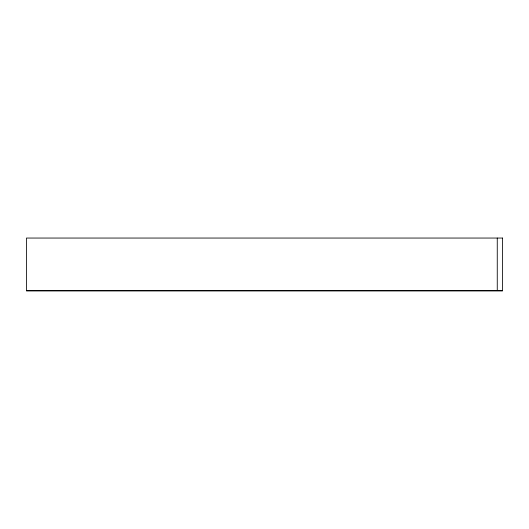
<?xml version="1.0" encoding="UTF-8"?>
<svg xmlns="http://www.w3.org/2000/svg" width="529" height="529" viewBox="0 0 529 529"><rect width="100%" height="100%" fill="white"/><g stroke="black" fill="none" stroke-linecap="round" stroke-linejoin="round"><path stroke-width="0.79" d="M26.45 290.95L502.55 290.95M497.26 238.05L497.26 290.421M502.55 238.05L26.45 238.05L26.45 290.421L502.55 290.421L502.55 238.05"/></g></svg>
